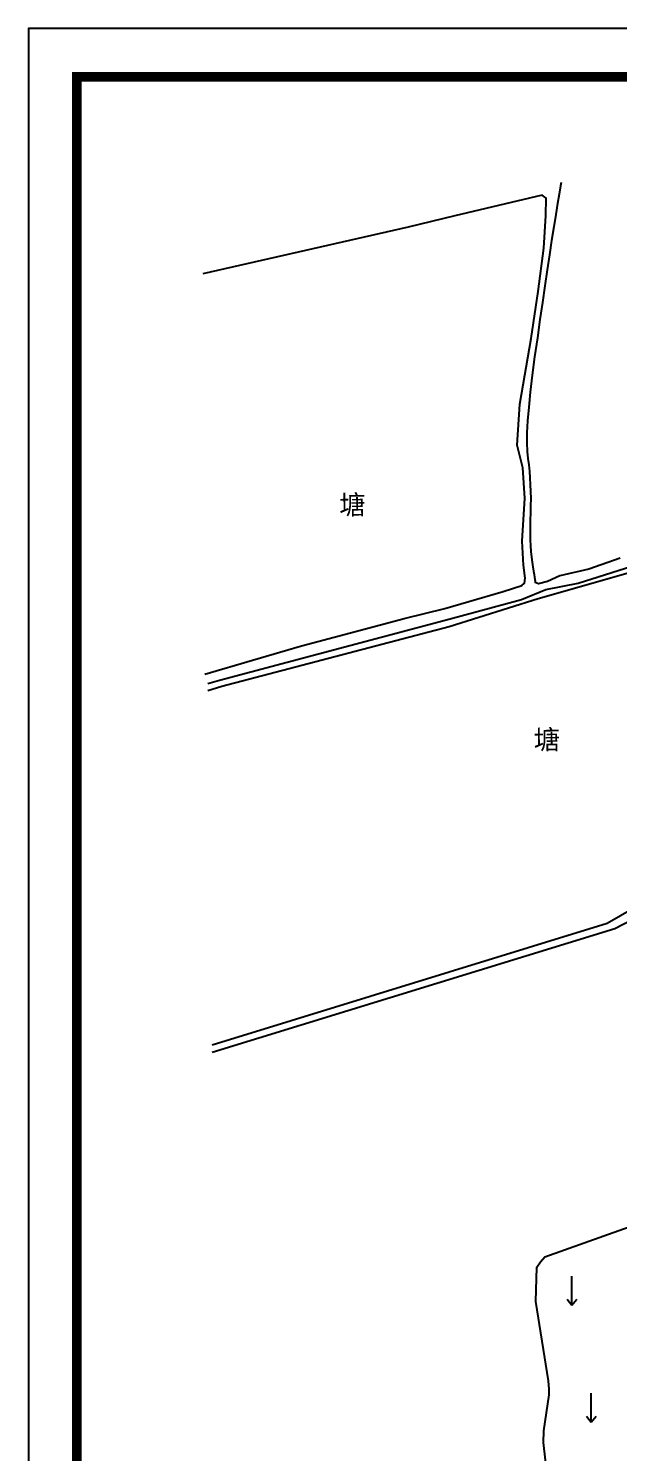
# Model space of a CAD drawing. Extents: x 39624947 to 39626627, y 3418539 to 3418836.
# Drawn here: x 39624946.9 to 39625008, y 3418688.8 to 3418836.2 of the extents above; entities that cross this region are included whole.
import ezdxf
from ezdxf.enums import TextEntityAlignment as Align

# ---------------------------------------------------------------- set-up
doc = ezdxf.new("R2010")
doc.units = 0
doc.layers.get('0').update_dxf_attribs({"linetype": 'CONTINUOUS'})
doc.layers.add('PUB_TITLE', color=4, linetype='CONTINUOUS')
doc.layers.add('PUB_WALL', color=9, linetype='CONTINUOUS')
doc.styles.add('等线体', font='simhei.ttf')

# ---------------------------------------------------------------- blocks, each defined once
blk = doc.blocks.new('GC120')
for p, q in [((0, 0), (0, 3)), ((-0.5, 0.6), (0, 0)), ((0, 0), (0.5, 0.6))]:
    blk.add_line(p, q)
blk = doc.blocks.new('111133333777777')
at = {"layer": 'PUB_WALL', "color": 252, "ltscale": 0.01, "elevation": 51.49}
for points in [[(39623198.37, 3418812.52), (39623198.3, 3418812.15), (39623198.16, 3418811.31), (39623197.99, 3418810.32), (39623197.8, 3418809.19), (39623197.59, 3418807.9), (39623197.37, 3418806.5), (39623197.14, 3418805.02), (39623196.91, 3418803.46), (39623196.66, 3418801.82), (39623196.41, 3418800.1), (39623196.15, 3418798.31), (39623195.89, 3418796.43), (39623195.61, 3418794.47), (39623195.36, 3418792.56), (39623195.15, 3418790.81), (39623194.99, 3418789.24), (39623194.88, 3418787.84), (39623194.81, 3418786.6), (39623194.79, 3418785.54), (39623194.82, 3418784.64), (39623194.9, 3418783.92), (39623194.99, 3418783.27), (39623195.06, 3418782.6), (39623195.12, 3418781.93), (39623195.16, 3418781.23), (39623195.19, 3418780.52), (39623195.2, 3418779.8), (39623195.19, 3418779.06), (39623195.17, 3418778.31), (39623195.14, 3418777.56), (39623195.13, 3418776.85), (39623195.13, 3418776.16), (39623195.15, 3418775.51), (39623195.18, 3418774.88), (39623195.23, 3418774.29), (39623195.29, 3418773.72), (39623195.36, 3418773.19), (39623195.43, 3418772.7), (39623195.5, 3418772.28), (39623195.55, 3418771.92), (39623195.6, 3418771.63), (39623195.63, 3418771.4), (39623195.66, 3418771.24), (39623195.67, 3418771.14), (39623195.68, 3418771.11), (39623195.68, 3418771.11), (39623195.68, 3418771.11), (39623195.68, 3418771.11), (39623195.68, 3418771.11), (39623195.68, 3418771.11), (39623195.68, 3418771.11), (39623195.68, 3418771.11), (39623195.68, 3418771.11)], [(39623204.46, 3418773.62), (39623201.24, 3418772.47), (39623198.22, 3418771.78), (39623196.95, 3418771.19), (39623196, 3418770.96), (39623195.68, 3418771.11)], [(39623196.76, 3418770.36), (39623200.13, 3418771.02), (39623209.17, 3418773.9), (39623214.29, 3418775.12), (39623217.83, 3418776.11), (39623220.9, 3418777.28), (39623223.42, 3418778.55), (39623223.78, 3418780.33), (39623222.67, 3418785.69), (39623222.65, 3418787.02), (39623224.24, 3418796.06), (39623225.18, 3418799.6), (39623225.84, 3418805.29), (39623226.14, 3418806.04), (39623234.39, 3418807.28), (39623236.53, 3418807.31), (39623236.8, 3418807.84), (39623235.19, 3418812.05), (39623234.94, 3418812.97)], [(39623162.2, 3418723.23), (39623203.11, 3418735.81), (39623205.9, 3418737.41), (39623212.06, 3418738.95), (39623215.48, 3418739.64), (39623215.74, 3418740.24), (39623215.61, 3418743.54), (39623217.31, 3418750.91), (39623218.24, 3418756.29), (39623221.05, 3418766.46), (39623222.77, 3418770.28), (39623222.87, 3418772.47), (39623219.84, 3418774.51), (39623218.66, 3418774.96), (39623211.72, 3418773.7), (39623209.17, 3418773.15), (39623195.97, 3418769.41), (39623186.74, 3418766.51), (39623163.21, 3418760.33), (39623161.75, 3418759.88)], [(39623161.45, 3418761.59), (39623166.36, 3418763.05), (39623171.45, 3418764.52), (39623176.53, 3418765.87), (39623182.09, 3418767.35), (39623186.31, 3418768.39), (39623188.8, 3418769.14), (39623192.35, 3418770.15), (39623194.27, 3418770.78), (39623194.56, 3418771.03), (39623194.63, 3418771.54)], [(39623161.74, 3418760.62), (39623162.95, 3418760.98), (39623186.72, 3418767.29), (39623194.26, 3418769.33), (39623196.76, 3418770.36)], [(39623200.85, 3418651.12), (39623199.3, 3418662.56), (39623196.75, 3418680.21), (39623196.51, 3418682.07), (39623196.57, 3418683.26), (39623197.13, 3418686.99), (39623197.13, 3418687.56), (39623197.04, 3418688.43), (39623195.73, 3418696.65), (39623195.85, 3418700.21)]]:
    blk.add_lwpolyline(points, dxfattribs=at)
at = {"layer": 'PUB_WALL', "color": 252, "ltscale": 0.01}
for points in [[(39623194.63, 3418771.54), (39623194.63, 3418771.54), (39623194.45, 3418772.88), (39623194.32, 3418775.36), (39623194.58, 3418779.82), (39623194.39, 3418782.98), (39623193.81, 3418785.32), (39623194.07, 3418789.54), (39623195.24, 3418796.36), (39623195.97, 3418801.22), (39623196.56, 3418805.72), (39623196.77, 3418809.08), (39623196.82, 3418810.9), (39623196.4, 3418811.21), (39623187.34, 3418809.07), (39623182.49, 3418807.87), (39623161.23, 3418803.05)], [(39623195.85, 3418700.21), (39623196.21, 3418700.76), (39623196.65, 3418701.28), (39623204.81, 3418704.19), (39623212.46, 3418706.68), (39623212.68, 3418706.89), (39623213.26, 3418734.05), (39623212.84, 3418737.31), (39623212.11, 3418737.76), (39623208.66, 3418737.59), (39623205.71, 3418736.17), (39623203.92, 3418735.24), (39623162.21, 3418722.42)]]:
    blk.add_lwpolyline(points, dxfattribs=at)
for p in [(39623199.47, 3418696.29, 51.49), (39623201.48, 3418684.17, 51.49)]:
    blk.add_blockref('GC120', p, dxfattribs=at)
at = {"layer": 'PUB_WALL', "color": 252, "ltscale": 0.01, "style": '等线体'}
for p in [(39623176.73, 3418779.19, 51.49), (39623196.88, 3418754.88, 51.49)]:
    blk.add_text('塘', height=2, rotation=0.697, dxfattribs=at).set_placement(p, align=Align.MIDDLE)

msp = doc.modelspace()

# ---------------------------------------------------------------- linework, layer by layer
at = {"layer": 'PUB_TITLE'}
msp.add_lwpolyline([(39624946.862, 3418539.229), (39625366.862, 3418539.229), (39625366.862, 3418836.229), (39624946.862, 3418836.229)], close=True, dxfattribs=at)
at = {"layer": 'PUB_TITLE', "const_width": 1}
msp.add_lwpolyline([(39624951.862, 3418544.229), (39625361.862, 3418544.229), (39625361.862, 3418831.229), (39624951.862, 3418831.229)], close=True, dxfattribs=at)

# ---------------------------------------------------------------- block references
at = {"linetype": 'Continuous'}
msp.add_blockref('111133333777777', (1803.698, 7.776), dxfattribs=at)

doc.saveas('drawing.dxf')
